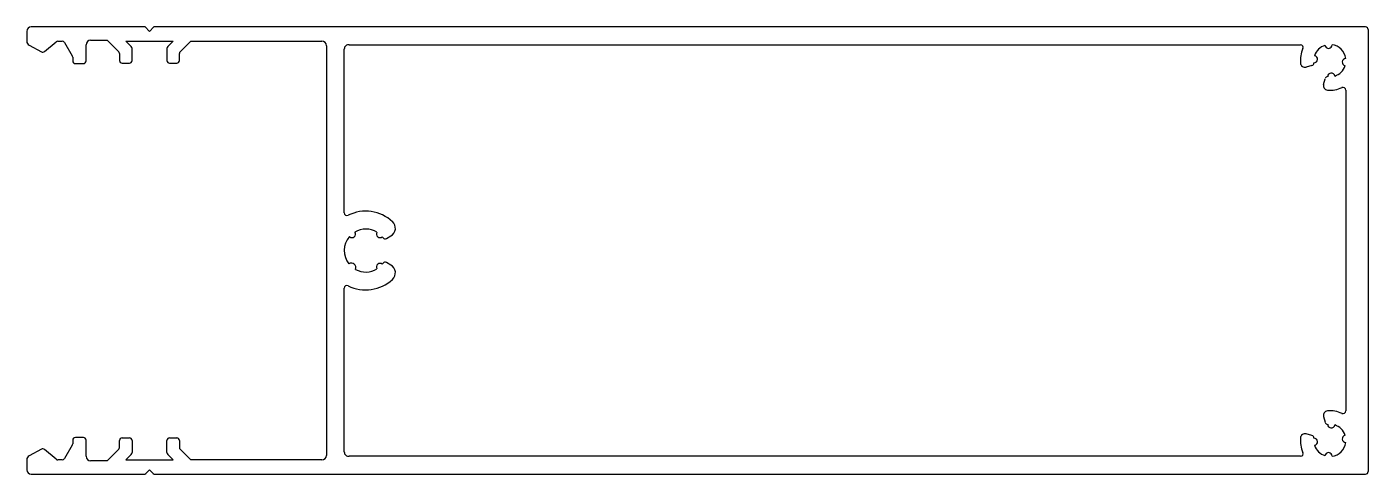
# Model space of a CAD drawing. Extents: x 921 to 1071, y 1969 to 2019.
import ezdxf

# ---------------------------------------------------------------- set-up
doc = ezdxf.new("R2010")
doc.units = 0
doc.layers.get('0').update_dxf_attribs({"linetype": 'CONTINUOUS'})

msp = doc.modelspace()

# ---------------------------------------------------------------- linework, layer by layer
at = {"color": 0}
for p, q in [((934.24, 2019.25), (921.52, 2019.25)), ((934.74, 2018.75), (934.24, 2019.25)), ((934.74, 2018.75), (935.24, 2019.25)), ((1070.72, 2019.25), (935.24, 2019.25)), ((921.02, 2018.75), (921.02, 2017.65)), ((922.99, 2016.49), (924.3, 2017.58)), ((924.49, 2017.65), (924.98, 2017.65)), ((925.24, 2017.5), (926.11, 2016)), ((928.15, 2017.75), (930.02, 2017.75)), ((930.02, 2017.75), (931.3, 2016.47)), ((932.7, 2017.05), (932.1, 2017.65)), ((932.1, 2017.65), (937.38, 2017.65)), ((937.38, 2017.65), (936.78, 2017.05)), ((938.18, 2016.47), (939.36, 2017.65)), ((939.36, 2017.65), (954.02, 2017.65)), ((1071.02, 2018.95), (1071.02, 1969.55)), ((921.28, 2017.21), (922.65, 2016.45)), ((927.65, 2015.45), (927.65, 2017.25)), ((931.39, 2016.26), (931.39, 2015.49)), ((932.79, 2015.49), (932.79, 2016.84)), ((936.69, 2016.84), (936.69, 2015.49)), ((938.09, 2015.49), (938.09, 2016.26)), ((954.52, 2017.15), (954.52, 1971.35)), ((956.52, 1998.46), (956.52, 2016.76)), ((957.08, 2017.25), (1063.46, 2017.25)), ((926.15, 2015.85), (926.15, 2015.45)), ((926.45, 2015.15), (927.35, 2015.15)), ((931.69, 2015.19), (932.49, 2015.19)), ((936.99, 2015.19), (937.79, 2015.19)), ((1064.73, 2014.93), (1064.08, 2014.76)), ((1066.03, 2012.81), (1066.2, 2013.46)), ((1068.52, 2012.19), (1068.52, 1976.32)), ((960.77, 1995.78), (960.86, 1995.68)), ((961.25, 1995.6), (961.74, 1995.88)), ((960.86, 1992.83), (960.77, 1992.73)), ((961.74, 1992.63), (961.25, 1992.91)), ((956.52, 1971.75), (956.52, 1990.05)), ((1066.03, 1975.7), (1066.2, 1975.05)), ((926.11, 1972.51), (925.24, 1971)), ((926.15, 1973.05), (926.15, 1972.66)), ((927.35, 1973.35), (926.45, 1973.35)), ((927.65, 1971.25), (927.65, 1973.05)), ((931.39, 1972.25), (931.39, 1973.02)), ((931.69, 1973.32), (932.49, 1973.32)), ((932.79, 1973.02), (932.79, 1971.67)), ((936.69, 1971.67), (936.69, 1973.02)), ((936.99, 1973.32), (937.79, 1973.32)), ((938.09, 1973.02), (938.09, 1972.25)), ((1064.73, 1973.58), (1064.08, 1973.75)), ((922.65, 1972.06), (921.28, 1971.3)), ((924.3, 1970.93), (922.99, 1972.02)), ((930.02, 1970.75), (931.3, 1972.04)), ((932.7, 1971.46), (932.1, 1970.85)), ((937.38, 1970.85), (936.78, 1971.46)), ((938.18, 1972.04), (939.36, 1970.85)), ((1063.46, 1971.25), (957.08, 1971.25)), ((921.02, 1970.86), (921.02, 1969.75)), ((924.98, 1970.85), (924.49, 1970.85)), ((930.02, 1970.75), (928.15, 1970.75)), ((932.1, 1970.85), (937.38, 1970.85)), ((934.74, 1969.75), (934.33, 1969.34)), ((934.74, 1969.75), (935.15, 1969.34)), ((954.02, 1970.85), (939.36, 1970.85)), ((921.52, 1969.25), (934.11, 1969.25)), ((935.36, 1969.25), (1070.72, 1969.25))]:
    msp.add_line(p, q, dxfattribs=at)
for centre, radius, start, end in [((921.52, 2018.75), 0.5, 90, 180), ((1070.72, 2018.95), 0.3, 0, 90), ((921.52, 2017.65), 0.5, 180, 241.0564), ((924.49, 2017.35), 0.3, 90, 130), ((924.98, 2017.35), 0.3, 30, 90), ((928.15, 2017.25), 0.5, 90, 180), ((954.02, 2017.15), 0.5, 0, 90), ((922.8, 2016.72), 0.3, 241.0564, 310), ((931.09, 2016.26), 0.3, 0, 45), ((932.49, 2016.84), 0.3, 0, 45), ((936.99, 2016.84), 0.3, 135, 180), ((938.39, 2016.26), 0.3, 135, 180), ((957.02, 2016.76), 0.5, 83.0661, 180), ((1066.74, 2015.47), 3.3, 155.6575, 184.7134), ((1063.46, 2016.95), 0.3, 335.6575, 90), ((1064.96, 2015.63), 0.4, 269.6887, 79.9816), ((1066.74, 2015.47), 1.8, 107.911, 162.089), ((1066.58, 2017.25), 0.4, 190.0184, 0.2198), ((1066.74, 2015.47), 1.8, 7.6728, 82.3272), ((925.85, 2015.85), 0.3, 0, 30), ((926.45, 2015.45), 0.3, 180, 270), ((927.35, 2015.45), 0.3, 270, 0), ((931.69, 2015.49), 0.3, 180, 270), ((932.49, 2015.49), 0.3, 270, 0), ((936.99, 2015.49), 0.3, 180, 270), ((937.79, 2015.49), 0.3, 270, 0), ((1063.95, 2015.24), 0.5, 184.7134, 285), ((1064.66, 2015.22), 0.3, 285, 1.4541), ((1066.74, 2015.47), 1.8, 287.911, 342.089), ((1068.52, 2015.31), 0.4, 89.7802, 259.9816), ((1066.49, 2013.39), 0.3, 88.5459, 165), ((1066.9, 2013.69), 0.4, 10.0184, 180.3113), ((1066.51, 2012.68), 0.5, 165, 265.2866), ((1066.74, 2015.47), 3.3, 265.2866, 294.3157), ((1068.22, 2012.19), 0.3, 0, 114.3157), ((956.82, 1998.46), 0.3, 180, 296.5345), ((958.92, 1994.25), 4.4, 47.1046, 116.5345), ((958.92, 1994.25), 2.4, 58.4135, 120.4396), ((961.24, 1996.75), 1, 300, 47.1046), ((958.92, 1994.25), 2.4, 139.5604, 218.5217), ((957.38, 1996.09), 0.4, 224.7802, 35.2198), ((960.52, 1996.09), 0.4, 149.0135, 308.9222), ((961.1, 1995.86), 0.3, 216.3794, 300), ((957.32, 1992.34), 0.5, 337.2175, 122.7825), ((958.92, 1994.25), 2.4, 241.4783, 301.5865), ((960.52, 1992.42), 0.4, 51.0778, 210.9865), ((961.1, 1992.65), 0.3, 60, 143.6206), ((961.24, 1991.76), 1, 312.8954, 60), ((958.92, 1994.25), 4.4, 243.4655, 312.8954), ((956.82, 1990.05), 0.3, 63.4655, 180), ((1066.51, 1975.83), 0.5, 94.7134, 195), ((1066.74, 1973.04), 3.3, 65.6843, 94.7134), ((1068.22, 1976.32), 0.3, 245.6843, 0), ((1066.49, 1975.12), 0.3, 195, 271.4541), ((1066.9, 1974.82), 0.4, 179.6887, 349.9816), ((1066.74, 1973.04), 1.8, 17.911, 72.089), ((925.85, 1972.66), 0.3, 330, 0), ((926.45, 1973.05), 0.3, 90, 180), ((927.35, 1973.05), 0.3, 0, 90), ((931.69, 1973.02), 0.3, 90, 180), ((932.49, 1973.02), 0.3, 0, 90), ((936.99, 1973.02), 0.3, 90, 180), ((937.79, 1973.02), 0.3, 0, 90), ((1066.74, 1973.04), 3.3, 175.2866, 204.3425), ((1063.95, 1973.27), 0.5, 75, 175.2866), ((1064.66, 1973.29), 0.3, 358.5459, 75), ((1064.96, 1972.88), 0.4, 280.0184, 90.3113), ((1066.74, 1973.04), 1.8, 277.6728, 352.3272), ((1068.52, 1973.2), 0.4, 100.0184, 270.2198), ((921.52, 1970.86), 0.5, 118.9436, 180), ((922.8, 1971.79), 0.3, 50, 118.9436), ((924.98, 1971.15), 0.3, 270, 330), ((928.15, 1971.25), 0.5, 180, 270), ((931.09, 1972.25), 0.3, 315, 0), ((932.49, 1971.67), 0.3, 315, 0), ((936.99, 1971.67), 0.3, 180, 225), ((938.39, 1972.25), 0.3, 180, 225), ((954.02, 1971.35), 0.5, 270, 0), ((957.02, 1971.75), 0.5, 180, 276.9339), ((1063.46, 1971.55), 0.3, 270, 24.3425), ((1066.74, 1973.04), 1.8, 197.911, 252.089), ((1066.58, 1971.26), 0.4, 359.7802, 169.9816), ((921.52, 1969.75), 0.5, 180, 270), ((924.49, 1971.15), 0.3, 230, 270), ((1070.72, 1969.55), 0.3, 270, 0), ((934.11, 1969.55), 0.3, 270, 315), ((935.36, 1969.55), 0.3, 225, 270)]:
    msp.add_arc(centre, radius, start, end, dxfattribs=at)

doc.saveas('drawing.dxf')
